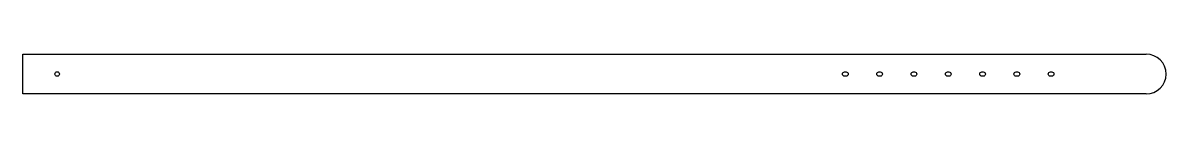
# Model space of a CAD drawing. Header units: millimetres. Extents: x 2324 to 3324, y 1194 to 1229.
import ezdxf

# ---------------------------------------------------------------- set-up
doc = ezdxf.new("R2010")
doc.units = ezdxf.units.MM

# ---------------------------------------------------------------- blocks, each defined once
blk = doc.blocks.new('*U5')
blk.add_lwpolyline([(1.2, 1.9, -1), (1.2, -1.9), (0, -1.9, -1), (0, 1.9)], format="xyb", close=True)
blk = doc.blocks.new('*U7')
at = {"color": 0, "linetype": 'ByBlock', "lineweight": -2, "transparency": 16777216, "rotation": 180}
for p in [(985.6, 50.7), (1015.6, 50.7), (1045.6, 50.7), (1075.6, 50.7), (1105.6, 50.7), (1135.6, 50.7), (1165.6, 50.7)]:
    blk.add_blockref('*U5', p, dxfattribs=at)

msp = doc.modelspace()

# ---------------------------------------------------------------- linework, layer by layer
for p, q in [((2323.9, 1193.8), (2323.9, 1228.8)), ((2323.9, 1228.8), (3306.4, 1228.8)), ((3306.4, 1193.8), (2323.9, 1193.8))]:
    msp.add_line(p, q)
msp.add_circle((2353.9, 1211.3), 2)
msp.add_arc((3306.4, 1211.3), 17.5, 270, 90)

# ---------------------------------------------------------------- block references
msp.add_blockref('*U7', (2058.3, 1160.6))

doc.saveas('drawing.dxf')
